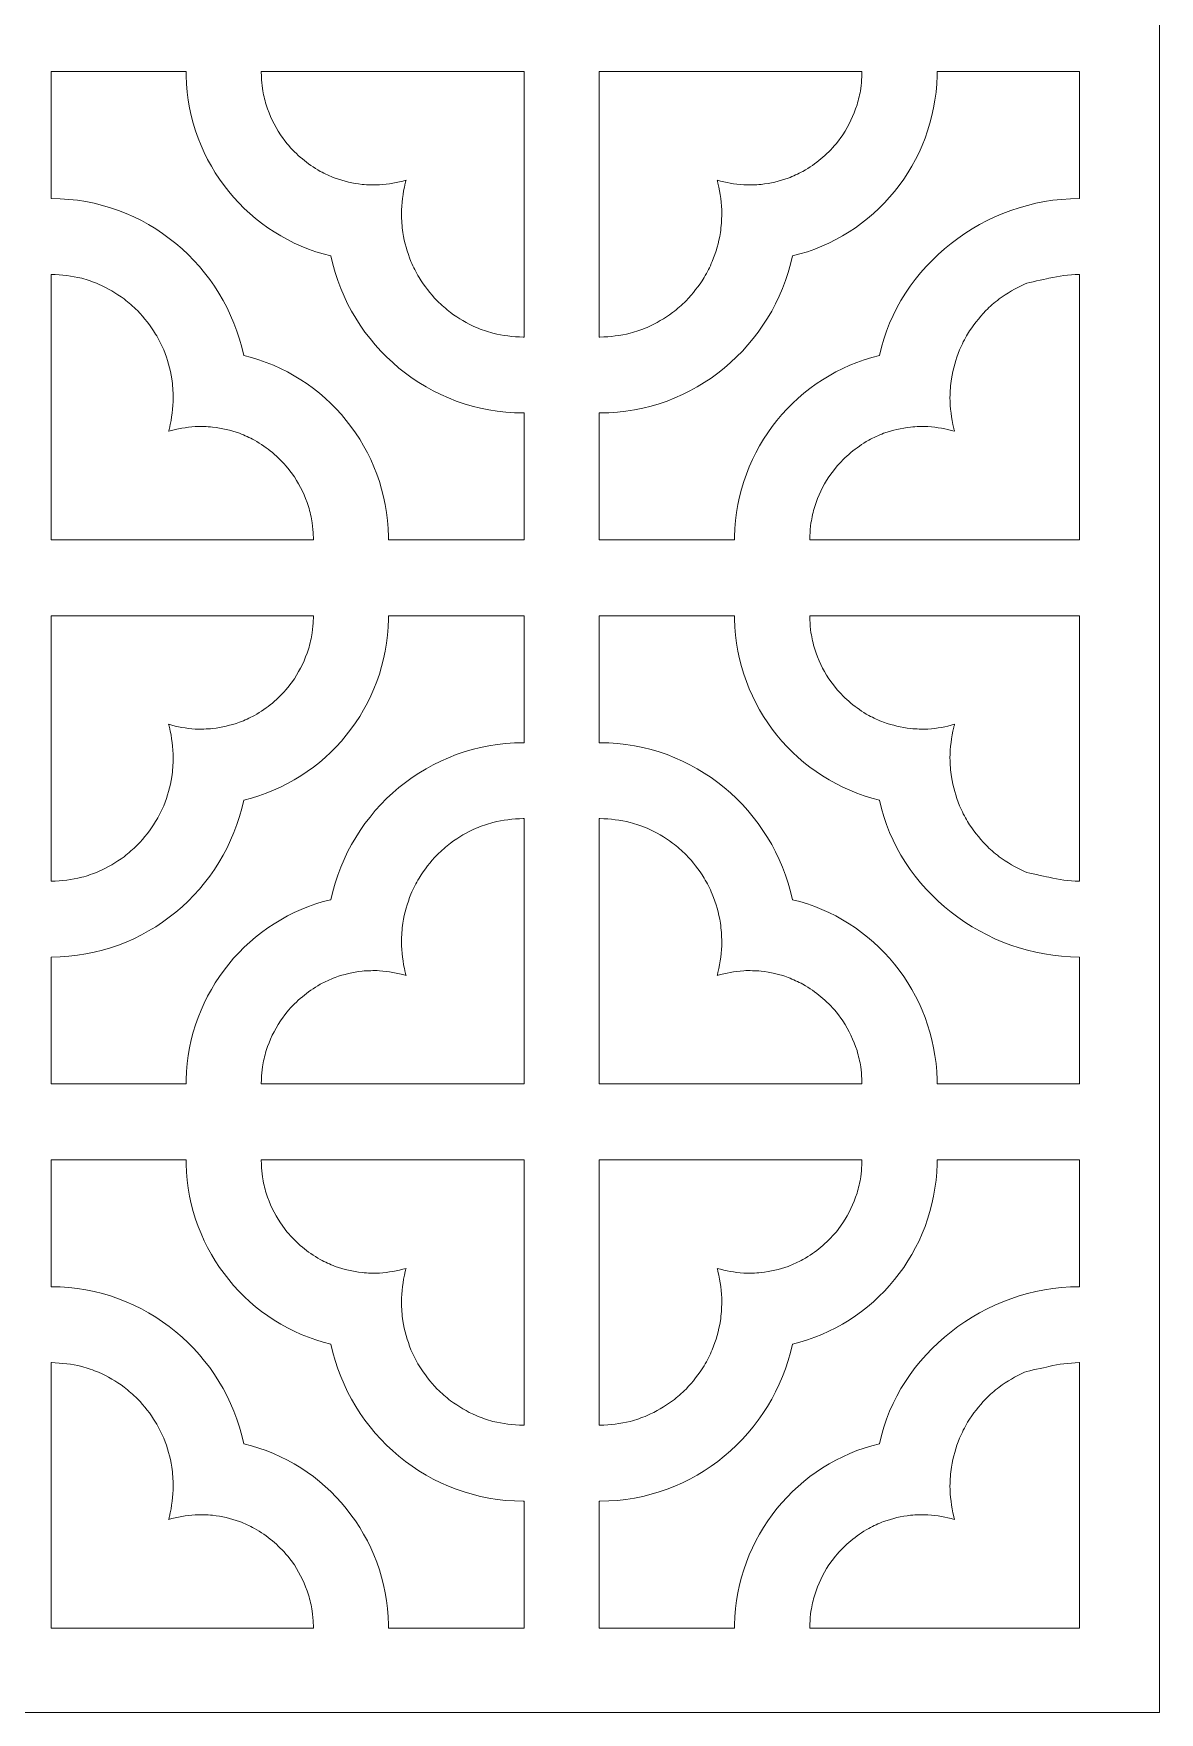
# Model space of a CAD drawing. Header units: centimetres. Extents: x 16.9 to 27.5, y -9.5 to 9.5.
# Drawn here: x 18.605 to 21.621, y -9.5 to -5.005 of the extents above; entities that cross this region are included whole.
import ezdxf

# ---------------------------------------------------------------- set-up
doc = ezdxf.new("R2010")
doc.units = ezdxf.units.CM
doc.header["$MEASUREMENT"] = 0
doc.layers.add('layer 1', color=7, linetype='Continuous')

msp = doc.modelspace()

# ---------------------------------------------------------------- linework, layer by layer
at = {"layer": 'layer 1', "color": 7, "lineweight": 9}
for points, knots in [([(16.94846, 9.5), (16.94846, 9.5), (21.62058, 9.5), (21.62058, 9.5), (21.62058, 9.5), (21.62058, 9.5), (21.62058, -9.5), (21.62058, -9.5), (21.62058, -9.5), (21.62058, -9.5), (16.94846, -9.5), (16.94846, -9.5), (16.94846, -9.5), (16.94846, -9.5), (16.94846, 9.5), (16.94846, 9.5)], [0, 0, 0, 0, 0.2, 0.2, 0.2, 0.2, 0.4, 0.4, 0.4, 0.4, 0.6, 0.6, 0.6, 0.6, 1, 1, 1, 1]), ([(19.01399, -5.1072), (19.01399, -5.1072), (18.6522, -5.1072), (18.6522, -5.1072), (18.6522, -5.1072), (18.6522, -5.1072), (18.6522, -5.44701), (18.6522, -5.44701), (18.6522, -5.44701), (18.6528, -5.44701), (18.65318, -5.44701), (18.65327, -5.44701), (18.65327, -5.44701), (18.90549, -5.44701), (19.11728, -5.6276), (19.16867, -5.86738), (19.16867, -5.86738), (19.38755, -5.91937), (19.55204, -6.11679), (19.55616, -6.35256), (19.55616, -6.35256), (19.55619, -6.35371), (19.55621, -6.35708), (19.55622, -6.36082), (19.55622, -6.36082), (19.55622, -6.36082), (19.91914, -6.36082), (19.91914, -6.36082), (19.91914, -6.36082), (19.91914, -6.36082), (19.91914, -6.02096), (19.91914, -6.02096), (19.91914, -6.02096), (19.91801, -6.02096), (19.91715, -6.02097), (19.91692, -6.02097), (19.91692, -6.02097), (19.66471, -6.02097), (19.45292, -5.84038), (19.40153, -5.6006), (19.40153, -5.6006), (19.18356, -5.54883), (19.01954, -5.35284), (19.01409, -5.11839), (19.01409, -5.11839), (19.01405, -5.11652), (19.01401, -5.11185), (19.01399, -5.1072)], [0, 0, 0, 0, 0.0769231, 0.0769231, 0.0769231, 0.0769231, 0.1538462, 0.1538462, 0.1538462, 0.1538462, 0.2307692, 0.2307692, 0.2307692, 0.2307692, 0.3076923, 0.3076923, 0.3076923, 0.3076923, 0.3846154, 0.3846154, 0.3846154, 0.3846154, 0.4615385, 0.4615385, 0.4615385, 0.4615385, 0.5384615, 0.5384615, 0.5384615, 0.5384615, 0.6153846, 0.6153846, 0.6153846, 0.6153846, 0.6923077, 0.6923077, 0.6923077, 0.6923077, 0.7692308, 0.7692308, 0.7692308, 0.7692308, 0.8461538, 0.8461538, 0.8461538, 0.8461538, 1, 1, 1, 1]), ([(19.91914, -5.1072), (19.91914, -5.1072), (19.21539, -5.1072), (19.21539, -5.1072), (19.21539, -5.1072), (19.21545, -5.11277), (19.21553, -5.11867), (19.21565, -5.12125), (19.21565, -5.12125), (19.21611, -5.13156), (19.21701, -5.14193), (19.21837, -5.15267), (19.21837, -5.15267), (19.22103, -5.16768), (19.22427, -5.18184), (19.22841, -5.19651), (19.22841, -5.19651), (19.23816, -5.22553), (19.24996, -5.25024), (19.26635, -5.27603), (19.26635, -5.27603), (19.26635, -5.27603), (19.2838, -5.2996), (19.2838, -5.2996), (19.2838, -5.2996), (19.31043, -5.33066), (19.33795, -5.35366), (19.37318, -5.37417), (19.37318, -5.37417), (19.38637, -5.38102), (19.39927, -5.38693), (19.41306, -5.39244), (19.41306, -5.39244), (19.43731, -5.40076), (19.45993, -5.40601), (19.48533, -5.40929), (19.48533, -5.40929), (19.50102, -5.4105), (19.51598, -5.41088), (19.53171, -5.41047), (19.53171, -5.41047), (19.5567, -5.40854), (19.57912, -5.40461), (19.60312, -5.39784), (19.60312, -5.39784), (19.60234, -5.40047), (19.60157, -5.40311), (19.60081, -5.40578), (19.60081, -5.40578), (19.59442, -5.43365), (19.59127, -5.45933), (19.59055, -5.48794), (19.59055, -5.48794), (19.59098, -5.50499), (19.59218, -5.52119), (19.59432, -5.53811), (19.59432, -5.53811), (19.59918, -5.56553), (19.60601, -5.58986), (19.61615, -5.61577), (19.61615, -5.61577), (19.62277, -5.63053), (19.62977, -5.64432), (19.63778, -5.65837), (19.63778, -5.65837), (19.65241, -5.68141), (19.66774, -5.7011), (19.68643, -5.72092), (19.68643, -5.72092), (19.69801, -5.73208), (19.7096, -5.74224), (19.72218, -5.75223), (19.72218, -5.75223), (19.74429, -5.76815), (19.76574, -5.78064), (19.79046, -5.79197), (19.79046, -5.79197), (19.80549, -5.79798), (19.82011, -5.80299), (19.83565, -5.80747), (19.83565, -5.80747), (19.86323, -5.81393), (19.88863, -5.81712), (19.91692, -5.81784), (19.91692, -5.81784), (19.91715, -5.81784), (19.91801, -5.81783), (19.91914, -5.81782), (19.91914, -5.81782), (19.91914, -5.81782), (19.91914, -5.1072), (19.91914, -5.1072)], [0, 0, 0, 0, 0.0416667, 0.0416667, 0.0416667, 0.0416667, 0.0833333, 0.0833333, 0.0833333, 0.0833333, 0.125, 0.125, 0.125, 0.125, 0.1666667, 0.1666667, 0.1666667, 0.1666667, 0.2083333, 0.2083333, 0.2083333, 0.2083333, 0.25, 0.25, 0.25, 0.25, 0.2916667, 0.2916667, 0.2916667, 0.2916667, 0.3333333, 0.3333333, 0.3333333, 0.3333333, 0.375, 0.375, 0.375, 0.375, 0.4166667, 0.4166667, 0.4166667, 0.4166667, 0.4583333, 0.4583333, 0.4583333, 0.4583333, 0.5, 0.5, 0.5, 0.5, 0.5416667, 0.5416667, 0.5416667, 0.5416667, 0.5833333, 0.5833333, 0.5833333, 0.5833333, 0.625, 0.625, 0.625, 0.625, 0.6666667, 0.6666667, 0.6666667, 0.6666667, 0.7083333, 0.7083333, 0.7083333, 0.7083333, 0.75, 0.75, 0.75, 0.75, 0.7916667, 0.7916667, 0.7916667, 0.7916667, 0.8333333, 0.8333333, 0.8333333, 0.8333333, 0.875, 0.875, 0.875, 0.875, 0.9166667, 0.9166667, 0.9166667, 0.9166667, 1, 1, 1, 1]), ([(20.12003, -5.1072), (20.12003, -5.1072), (20.82378, -5.1072), (20.82378, -5.1072), (20.82378, -5.1072), (20.82372, -5.11277), (20.82364, -5.11867), (20.82352, -5.12125), (20.82352, -5.12125), (20.82306, -5.13156), (20.82216, -5.14193), (20.8208, -5.15267), (20.8208, -5.15267), (20.81814, -5.16768), (20.8149, -5.18184), (20.81076, -5.19651), (20.81076, -5.19651), (20.80101, -5.22553), (20.78921, -5.25024), (20.77282, -5.27603), (20.77282, -5.27603), (20.77282, -5.27603), (20.75537, -5.2996), (20.75537, -5.2996), (20.75537, -5.2996), (20.72874, -5.33066), (20.70122, -5.35366), (20.66599, -5.37417), (20.66599, -5.37417), (20.6528, -5.38102), (20.6399, -5.38693), (20.62612, -5.39244), (20.62612, -5.39244), (20.60186, -5.40076), (20.57924, -5.40601), (20.55384, -5.40929), (20.55384, -5.40929), (20.53815, -5.4105), (20.52319, -5.41088), (20.50746, -5.41047), (20.50746, -5.41047), (20.48248, -5.40854), (20.46005, -5.40461), (20.43605, -5.39784), (20.43605, -5.39784), (20.43683, -5.40047), (20.43761, -5.40311), (20.43836, -5.40578), (20.43836, -5.40578), (20.44475, -5.43365), (20.4479, -5.45933), (20.44862, -5.48794), (20.44862, -5.48794), (20.44819, -5.50499), (20.44699, -5.52119), (20.44486, -5.53811), (20.44486, -5.53811), (20.43999, -5.56553), (20.43316, -5.58986), (20.42303, -5.61577), (20.42303, -5.61577), (20.41641, -5.63053), (20.4094, -5.64432), (20.4014, -5.65837), (20.4014, -5.65837), (20.38676, -5.68141), (20.37144, -5.7011), (20.35274, -5.72092), (20.35274, -5.72092), (20.34116, -5.73208), (20.32957, -5.74224), (20.31699, -5.75223), (20.31699, -5.75223), (20.29488, -5.76815), (20.27343, -5.78064), (20.24871, -5.79197), (20.24871, -5.79197), (20.23368, -5.79798), (20.21906, -5.80299), (20.20352, -5.80747), (20.20352, -5.80747), (20.17595, -5.81393), (20.15054, -5.81712), (20.12225, -5.81784), (20.12225, -5.81784), (20.12203, -5.81784), (20.12116, -5.81783), (20.12003, -5.81782), (20.12003, -5.81782), (20.12003, -5.81782), (20.12003, -5.1072), (20.12003, -5.1072)], [0, 0, 0, 0, 0.0416667, 0.0416667, 0.0416667, 0.0416667, 0.0833333, 0.0833333, 0.0833333, 0.0833333, 0.125, 0.125, 0.125, 0.125, 0.1666667, 0.1666667, 0.1666667, 0.1666667, 0.2083333, 0.2083333, 0.2083333, 0.2083333, 0.25, 0.25, 0.25, 0.25, 0.2916667, 0.2916667, 0.2916667, 0.2916667, 0.3333333, 0.3333333, 0.3333333, 0.3333333, 0.375, 0.375, 0.375, 0.375, 0.4166667, 0.4166667, 0.4166667, 0.4166667, 0.4583333, 0.4583333, 0.4583333, 0.4583333, 0.5, 0.5, 0.5, 0.5, 0.5416667, 0.5416667, 0.5416667, 0.5416667, 0.5833333, 0.5833333, 0.5833333, 0.5833333, 0.625, 0.625, 0.625, 0.625, 0.6666667, 0.6666667, 0.6666667, 0.6666667, 0.7083333, 0.7083333, 0.7083333, 0.7083333, 0.75, 0.75, 0.75, 0.75, 0.7916667, 0.7916667, 0.7916667, 0.7916667, 0.8333333, 0.8333333, 0.8333333, 0.8333333, 0.875, 0.875, 0.875, 0.875, 0.9166667, 0.9166667, 0.9166667, 0.9166667, 1, 1, 1, 1]), ([(21.02518, -5.1072), (21.02518, -5.1072), (21.40675, -5.1072), (21.40675, -5.1072), (21.40675, -5.1072), (21.40675, -5.1072), (21.40675, -5.44701), (21.40675, -5.44701), (21.40675, -5.44701), (21.40615, -5.44701), (21.40577, -5.44701), (21.40568, -5.44701), (21.40568, -5.44701), (21.15346, -5.44701), (20.92189, -5.6276), (20.87051, -5.86738), (20.87051, -5.86738), (20.65162, -5.91937), (20.48713, -6.11679), (20.48301, -6.35256), (20.48301, -6.35256), (20.48299, -6.35371), (20.48297, -6.35708), (20.48295, -6.36082), (20.48295, -6.36082), (20.48295, -6.36082), (20.12003, -6.36082), (20.12003, -6.36082), (20.12003, -6.36082), (20.12003, -6.36082), (20.12003, -6.02096), (20.12003, -6.02096), (20.12003, -6.02096), (20.12116, -6.02096), (20.12203, -6.02097), (20.12225, -6.02097), (20.12225, -6.02097), (20.37446, -6.02097), (20.58625, -5.84038), (20.63764, -5.6006), (20.63764, -5.6006), (20.85561, -5.54883), (21.01964, -5.35284), (21.02508, -5.11839), (21.02508, -5.11839), (21.02512, -5.11652), (21.02516, -5.11185), (21.02518, -5.1072)], [0, 0, 0, 0, 0.0769231, 0.0769231, 0.0769231, 0.0769231, 0.1538462, 0.1538462, 0.1538462, 0.1538462, 0.2307692, 0.2307692, 0.2307692, 0.2307692, 0.3076923, 0.3076923, 0.3076923, 0.3076923, 0.3846154, 0.3846154, 0.3846154, 0.3846154, 0.4615385, 0.4615385, 0.4615385, 0.4615385, 0.5384615, 0.5384615, 0.5384615, 0.5384615, 0.6153846, 0.6153846, 0.6153846, 0.6153846, 0.6923077, 0.6923077, 0.6923077, 0.6923077, 0.7692308, 0.7692308, 0.7692308, 0.7692308, 0.8461538, 0.8461538, 0.8461538, 0.8461538, 1, 1, 1, 1]), ([(19.35482, -6.36082), (19.35478, -6.35601), (19.35473, -6.35133), (19.35466, -6.34954), (19.35466, -6.34954), (19.35425, -6.3383), (19.3533, -6.32703), (19.35182, -6.31531), (19.35182, -6.31531), (19.34916, -6.3003), (19.34592, -6.28614), (19.34179, -6.27147), (19.34179, -6.27147), (19.33204, -6.24245), (19.32023, -6.21774), (19.30385, -6.19195), (19.30385, -6.19195), (19.30385, -6.19195), (19.28639, -6.16837), (19.28639, -6.16837), (19.28639, -6.16837), (19.25976, -6.13732), (19.23225, -6.11432), (19.19702, -6.09381), (19.19702, -6.09381), (19.18383, -6.08696), (19.17092, -6.08105), (19.15714, -6.07554), (19.15714, -6.07554), (19.13289, -6.06722), (19.11026, -6.06197), (19.08486, -6.05869), (19.08486, -6.05869), (19.06918, -6.05748), (19.05421, -6.0571), (19.03848, -6.05751), (19.03848, -6.05751), (19.0135, -6.05944), (18.99108, -6.06337), (18.96707, -6.07013), (18.96707, -6.07013), (18.96786, -6.06751), (18.96863, -6.06487), (18.96938, -6.0622), (18.96938, -6.0622), (18.97577, -6.03433), (18.97893, -6.00865), (18.97965, -5.98004), (18.97965, -5.98004), (18.97922, -5.96299), (18.97802, -5.94679), (18.97588, -5.92987), (18.97588, -5.92987), (18.97101, -5.90245), (18.96419, -5.87812), (18.95405, -5.85221), (18.95405, -5.85221), (18.94743, -5.83745), (18.94043, -5.82365), (18.93242, -5.80961), (18.93242, -5.80961), (18.91778, -5.78657), (18.90246, -5.76688), (18.88376, -5.74706), (18.88376, -5.74706), (18.87218, -5.7359), (18.86059, -5.72574), (18.84802, -5.71574), (18.84802, -5.71574), (18.82591, -5.69983), (18.80445, -5.68734), (18.77973, -5.67601), (18.77973, -5.67601), (18.7647, -5.67), (18.75009, -5.66499), (18.73454, -5.66051), (18.73454, -5.66051), (18.70697, -5.65405), (18.68156, -5.65086), (18.65327, -5.65014), (18.65327, -5.65014), (18.65318, -5.65014), (18.6528, -5.65014), (18.6522, -5.65015), (18.6522, -5.65015), (18.6522, -5.65015), (18.6522, -6.36082), (18.6522, -6.36082), (18.6522, -6.36082), (18.6522, -6.36082), (19.35482, -6.36082), (19.35482, -6.36082)], [0, 0, 0, 0, 0.0416667, 0.0416667, 0.0416667, 0.0416667, 0.0833333, 0.0833333, 0.0833333, 0.0833333, 0.125, 0.125, 0.125, 0.125, 0.1666667, 0.1666667, 0.1666667, 0.1666667, 0.2083333, 0.2083333, 0.2083333, 0.2083333, 0.25, 0.25, 0.25, 0.25, 0.2916667, 0.2916667, 0.2916667, 0.2916667, 0.3333333, 0.3333333, 0.3333333, 0.3333333, 0.375, 0.375, 0.375, 0.375, 0.4166667, 0.4166667, 0.4166667, 0.4166667, 0.4583333, 0.4583333, 0.4583333, 0.4583333, 0.5, 0.5, 0.5, 0.5, 0.5416667, 0.5416667, 0.5416667, 0.5416667, 0.5833333, 0.5833333, 0.5833333, 0.5833333, 0.625, 0.625, 0.625, 0.625, 0.6666667, 0.6666667, 0.6666667, 0.6666667, 0.7083333, 0.7083333, 0.7083333, 0.7083333, 0.75, 0.75, 0.75, 0.75, 0.7916667, 0.7916667, 0.7916667, 0.7916667, 0.8333333, 0.8333333, 0.8333333, 0.8333333, 0.875, 0.875, 0.875, 0.875, 0.9166667, 0.9166667, 0.9166667, 0.9166667, 1, 1, 1, 1]), ([(20.68435, -6.36082), (20.68439, -6.35601), (20.68444, -6.35133), (20.68451, -6.34954), (20.68451, -6.34954), (20.68493, -6.3383), (20.68587, -6.32703), (20.68735, -6.31531), (20.68735, -6.31531), (20.69001, -6.3003), (20.69325, -6.28614), (20.69738, -6.27147), (20.69738, -6.27147), (20.70713, -6.24245), (20.71894, -6.21774), (20.73532, -6.19195), (20.73532, -6.19195), (20.73532, -6.19195), (20.75278, -6.16837), (20.75278, -6.16837), (20.75278, -6.16837), (20.77941, -6.13732), (20.80693, -6.11432), (20.84216, -6.09381), (20.84216, -6.09381), (20.85535, -6.08696), (20.86825, -6.08105), (20.88203, -6.07554), (20.88203, -6.07554), (20.90628, -6.06722), (20.92891, -6.06197), (20.95431, -6.05869), (20.95431, -6.05869), (20.97, -6.05748), (20.98496, -6.0571), (21.00069, -6.05751), (21.00069, -6.05751), (21.02567, -6.05944), (21.0481, -6.06337), (21.0721, -6.07013), (21.0721, -6.07013), (21.07131, -6.06751), (21.07054, -6.06487), (21.06979, -6.0622), (21.06979, -6.0622), (21.0634, -6.03433), (21.06024, -6.00865), (21.05953, -5.98004), (21.05953, -5.98004), (21.05995, -5.96299), (21.06115, -5.94679), (21.06329, -5.92987), (21.06329, -5.92987), (21.06816, -5.90245), (21.07498, -5.87812), (21.08512, -5.85221), (21.08512, -5.85221), (21.09174, -5.83745), (21.09875, -5.82365), (21.10675, -5.80961), (21.10675, -5.80961), (21.12139, -5.78657), (21.13671, -5.76688), (21.15541, -5.74706), (21.15541, -5.74706), (21.16699, -5.7359), (21.17858, -5.72574), (21.19116, -5.71574), (21.19116, -5.71574), (21.21326, -5.69983), (21.23472, -5.68734), (21.25944, -5.67601), (21.25944, -5.67601), (21.27447, -5.67), (21.30886, -5.66499), (21.32441, -5.66051), (21.32441, -5.66051), (21.35198, -5.65405), (21.37739, -5.65086), (21.40568, -5.65014), (21.40568, -5.65014), (21.40577, -5.65014), (21.40615, -5.65014), (21.40675, -5.65015), (21.40675, -5.65015), (21.40675, -5.65015), (21.40675, -6.36082), (21.40675, -6.36082), (21.40675, -6.36082), (21.40675, -6.36082), (20.68435, -6.36082), (20.68435, -6.36082)], [0, 0, 0, 0, 0.0416667, 0.0416667, 0.0416667, 0.0416667, 0.0833333, 0.0833333, 0.0833333, 0.0833333, 0.125, 0.125, 0.125, 0.125, 0.1666667, 0.1666667, 0.1666667, 0.1666667, 0.2083333, 0.2083333, 0.2083333, 0.2083333, 0.25, 0.25, 0.25, 0.25, 0.2916667, 0.2916667, 0.2916667, 0.2916667, 0.3333333, 0.3333333, 0.3333333, 0.3333333, 0.375, 0.375, 0.375, 0.375, 0.4166667, 0.4166667, 0.4166667, 0.4166667, 0.4583333, 0.4583333, 0.4583333, 0.4583333, 0.5, 0.5, 0.5, 0.5, 0.5416667, 0.5416667, 0.5416667, 0.5416667, 0.5833333, 0.5833333, 0.5833333, 0.5833333, 0.625, 0.625, 0.625, 0.625, 0.6666667, 0.6666667, 0.6666667, 0.6666667, 0.7083333, 0.7083333, 0.7083333, 0.7083333, 0.75, 0.75, 0.75, 0.75, 0.7916667, 0.7916667, 0.7916667, 0.7916667, 0.8333333, 0.8333333, 0.8333333, 0.8333333, 0.875, 0.875, 0.875, 0.875, 0.9166667, 0.9166667, 0.9166667, 0.9166667, 1, 1, 1, 1]), ([(19.01399, -7.8175), (19.01399, -7.8175), (18.6522, -7.8175), (18.6522, -7.8175), (18.6522, -7.8175), (18.6522, -7.8175), (18.6522, -7.47769), (18.6522, -7.47769), (18.6522, -7.47769), (18.6528, -7.47769), (18.65318, -7.47769), (18.65327, -7.47769), (18.65327, -7.47769), (18.90549, -7.47769), (19.11728, -7.29711), (19.16867, -7.05733), (19.16867, -7.05733), (19.38755, -7.00533), (19.55204, -6.80791), (19.55616, -6.57215), (19.55616, -6.57215), (19.55619, -6.571), (19.55621, -6.56762), (19.55622, -6.56388), (19.55622, -6.56388), (19.55622, -6.56388), (19.91914, -6.56388), (19.91914, -6.56388), (19.91914, -6.56388), (19.91914, -6.56388), (19.91914, -6.90375), (19.91914, -6.90375), (19.91914, -6.90375), (19.91801, -6.90374), (19.91715, -6.90374), (19.91692, -6.90374), (19.91692, -6.90374), (19.66471, -6.90374), (19.45292, -7.08432), (19.40153, -7.32411), (19.40153, -7.32411), (19.18356, -7.37588), (19.01954, -7.57186), (19.01409, -7.80631), (19.01409, -7.80631), (19.01405, -7.80819), (19.01401, -7.81285), (19.01399, -7.8175)], [0, 0, 0, 0, 0.0769231, 0.0769231, 0.0769231, 0.0769231, 0.1538462, 0.1538462, 0.1538462, 0.1538462, 0.2307692, 0.2307692, 0.2307692, 0.2307692, 0.3076923, 0.3076923, 0.3076923, 0.3076923, 0.3846154, 0.3846154, 0.3846154, 0.3846154, 0.4615385, 0.4615385, 0.4615385, 0.4615385, 0.5384615, 0.5384615, 0.5384615, 0.5384615, 0.6153846, 0.6153846, 0.6153846, 0.6153846, 0.6923077, 0.6923077, 0.6923077, 0.6923077, 0.7692308, 0.7692308, 0.7692308, 0.7692308, 0.8461538, 0.8461538, 0.8461538, 0.8461538, 1, 1, 1, 1]), ([(19.35482, -6.56388), (19.35478, -6.56869), (19.35473, -6.57337), (19.35466, -6.57517), (19.35466, -6.57517), (19.35425, -6.5864), (19.3533, -6.59768), (19.35182, -6.6094), (19.35182, -6.6094), (19.34916, -6.6244), (19.34592, -6.63857), (19.34179, -6.65324), (19.34179, -6.65324), (19.33204, -6.68226), (19.32023, -6.70697), (19.30385, -6.73276), (19.30385, -6.73276), (19.30385, -6.73276), (19.28639, -6.75633), (19.28639, -6.75633), (19.28639, -6.75633), (19.25976, -6.78738), (19.23225, -6.81038), (19.19702, -6.8309), (19.19702, -6.8309), (19.18383, -6.83774), (19.17092, -6.84365), (19.15714, -6.84916), (19.15714, -6.84916), (19.13289, -6.85749), (19.11026, -6.86274), (19.08486, -6.86602), (19.08486, -6.86602), (19.06918, -6.86723), (19.05421, -6.8676), (19.03848, -6.8672), (19.03848, -6.8672), (19.0135, -6.86527), (18.99108, -6.86134), (18.96707, -6.85457), (18.96707, -6.85457), (18.96786, -6.85719), (18.96863, -6.85984), (18.96938, -6.86251), (18.96938, -6.86251), (18.97577, -6.89038), (18.97893, -6.91606), (18.97965, -6.94466), (18.97965, -6.94466), (18.97922, -6.96171), (18.97802, -6.97792), (18.97588, -6.99484), (18.97588, -6.99484), (18.97101, -7.02226), (18.96419, -7.04659), (18.95405, -7.0725), (18.95405, -7.0725), (18.94743, -7.08726), (18.94043, -7.10105), (18.93242, -7.1151), (18.93242, -7.1151), (18.91778, -7.13814), (18.90246, -7.15783), (18.88376, -7.17765), (18.88376, -7.17765), (18.87218, -7.18881), (18.86059, -7.19896), (18.84802, -7.20896), (18.84802, -7.20896), (18.82591, -7.22487), (18.80445, -7.23737), (18.77973, -7.2487), (18.77973, -7.2487), (18.7647, -7.2547), (18.75009, -7.25971), (18.73454, -7.26419), (18.73454, -7.26419), (18.70697, -7.27065), (18.68156, -7.27384), (18.65327, -7.27457), (18.65327, -7.27457), (18.65318, -7.27457), (18.6528, -7.27456), (18.6522, -7.27456), (18.6522, -7.27456), (18.6522, -7.27456), (18.6522, -6.56388), (18.6522, -6.56388), (18.6522, -6.56388), (18.6522, -6.56388), (19.35482, -6.56388), (19.35482, -6.56388)], [0, 0, 0, 0, 0.0416667, 0.0416667, 0.0416667, 0.0416667, 0.0833333, 0.0833333, 0.0833333, 0.0833333, 0.125, 0.125, 0.125, 0.125, 0.1666667, 0.1666667, 0.1666667, 0.1666667, 0.2083333, 0.2083333, 0.2083333, 0.2083333, 0.25, 0.25, 0.25, 0.25, 0.2916667, 0.2916667, 0.2916667, 0.2916667, 0.3333333, 0.3333333, 0.3333333, 0.3333333, 0.375, 0.375, 0.375, 0.375, 0.4166667, 0.4166667, 0.4166667, 0.4166667, 0.4583333, 0.4583333, 0.4583333, 0.4583333, 0.5, 0.5, 0.5, 0.5, 0.5416667, 0.5416667, 0.5416667, 0.5416667, 0.5833333, 0.5833333, 0.5833333, 0.5833333, 0.625, 0.625, 0.625, 0.625, 0.6666667, 0.6666667, 0.6666667, 0.6666667, 0.7083333, 0.7083333, 0.7083333, 0.7083333, 0.75, 0.75, 0.75, 0.75, 0.7916667, 0.7916667, 0.7916667, 0.7916667, 0.8333333, 0.8333333, 0.8333333, 0.8333333, 0.875, 0.875, 0.875, 0.875, 0.9166667, 0.9166667, 0.9166667, 0.9166667, 1, 1, 1, 1]), ([(21.02518, -7.8175), (21.02518, -7.8175), (21.40675, -7.8175), (21.40675, -7.8175), (21.40675, -7.8175), (21.40675, -7.8175), (21.40675, -7.47769), (21.40675, -7.47769), (21.40675, -7.47769), (21.40615, -7.47769), (21.40577, -7.47769), (21.40568, -7.47769), (21.40568, -7.47769), (21.15346, -7.47769), (20.92189, -7.29711), (20.87051, -7.05733), (20.87051, -7.05733), (20.65162, -7.00533), (20.48713, -6.80791), (20.48301, -6.57215), (20.48301, -6.57215), (20.48299, -6.571), (20.48297, -6.56762), (20.48295, -6.56388), (20.48295, -6.56388), (20.48295, -6.56388), (20.12003, -6.56388), (20.12003, -6.56388), (20.12003, -6.56388), (20.12003, -6.56388), (20.12003, -6.90375), (20.12003, -6.90375), (20.12003, -6.90375), (20.12116, -6.90374), (20.12203, -6.90374), (20.12225, -6.90374), (20.12225, -6.90374), (20.37446, -6.90374), (20.58625, -7.08432), (20.63764, -7.32411), (20.63764, -7.32411), (20.85561, -7.37588), (21.01964, -7.57186), (21.02508, -7.80631), (21.02508, -7.80631), (21.02512, -7.80819), (21.02516, -7.81285), (21.02518, -7.8175)], [0, 0, 0, 0, 0.0769231, 0.0769231, 0.0769231, 0.0769231, 0.1538462, 0.1538462, 0.1538462, 0.1538462, 0.2307692, 0.2307692, 0.2307692, 0.2307692, 0.3076923, 0.3076923, 0.3076923, 0.3076923, 0.3846154, 0.3846154, 0.3846154, 0.3846154, 0.4615385, 0.4615385, 0.4615385, 0.4615385, 0.5384615, 0.5384615, 0.5384615, 0.5384615, 0.6153846, 0.6153846, 0.6153846, 0.6153846, 0.6923077, 0.6923077, 0.6923077, 0.6923077, 0.7692308, 0.7692308, 0.7692308, 0.7692308, 0.8461538, 0.8461538, 0.8461538, 0.8461538, 1, 1, 1, 1]), ([(20.68435, -6.56388), (20.68439, -6.56869), (20.68444, -6.57337), (20.68451, -6.57517), (20.68451, -6.57517), (20.68493, -6.5864), (20.68587, -6.59768), (20.68735, -6.6094), (20.68735, -6.6094), (20.69001, -6.6244), (20.69325, -6.63857), (20.69738, -6.65324), (20.69738, -6.65324), (20.70713, -6.68226), (20.71894, -6.70697), (20.73532, -6.73276), (20.73532, -6.73276), (20.73532, -6.73276), (20.75278, -6.75633), (20.75278, -6.75633), (20.75278, -6.75633), (20.77941, -6.78738), (20.80693, -6.81038), (20.84216, -6.8309), (20.84216, -6.8309), (20.85535, -6.83774), (20.86825, -6.84365), (20.88203, -6.84916), (20.88203, -6.84916), (20.90628, -6.85749), (20.92891, -6.86274), (20.95431, -6.86602), (20.95431, -6.86602), (20.97, -6.86723), (20.98496, -6.8676), (21.00069, -6.8672), (21.00069, -6.8672), (21.02567, -6.86527), (21.0481, -6.86134), (21.0721, -6.85457), (21.0721, -6.85457), (21.07131, -6.85719), (21.07054, -6.85984), (21.06979, -6.86251), (21.06979, -6.86251), (21.0634, -6.89038), (21.06024, -6.91606), (21.05953, -6.94466), (21.05953, -6.94466), (21.05995, -6.96171), (21.06115, -6.97792), (21.06329, -6.99484), (21.06329, -6.99484), (21.06816, -7.02226), (21.07498, -7.04659), (21.08512, -7.0725), (21.08512, -7.0725), (21.09174, -7.08726), (21.09875, -7.10105), (21.10675, -7.1151), (21.10675, -7.1151), (21.12139, -7.13814), (21.13671, -7.15783), (21.15541, -7.17765), (21.15541, -7.17765), (21.16699, -7.18881), (21.17858, -7.19896), (21.19116, -7.20896), (21.19116, -7.20896), (21.21326, -7.22487), (21.23472, -7.23737), (21.25944, -7.2487), (21.25944, -7.2487), (21.27447, -7.2547), (21.30886, -7.25971), (21.32441, -7.26419), (21.32441, -7.26419), (21.35198, -7.27065), (21.37739, -7.27384), (21.40568, -7.27457), (21.40568, -7.27457), (21.40577, -7.27457), (21.40615, -7.27456), (21.40675, -7.27456), (21.40675, -7.27456), (21.40675, -7.27456), (21.40675, -6.56388), (21.40675, -6.56388), (21.40675, -6.56388), (21.40675, -6.56388), (20.68435, -6.56388), (20.68435, -6.56388)], [0, 0, 0, 0, 0.0416667, 0.0416667, 0.0416667, 0.0416667, 0.0833333, 0.0833333, 0.0833333, 0.0833333, 0.125, 0.125, 0.125, 0.125, 0.1666667, 0.1666667, 0.1666667, 0.1666667, 0.2083333, 0.2083333, 0.2083333, 0.2083333, 0.25, 0.25, 0.25, 0.25, 0.2916667, 0.2916667, 0.2916667, 0.2916667, 0.3333333, 0.3333333, 0.3333333, 0.3333333, 0.375, 0.375, 0.375, 0.375, 0.4166667, 0.4166667, 0.4166667, 0.4166667, 0.4583333, 0.4583333, 0.4583333, 0.4583333, 0.5, 0.5, 0.5, 0.5, 0.5416667, 0.5416667, 0.5416667, 0.5416667, 0.5833333, 0.5833333, 0.5833333, 0.5833333, 0.625, 0.625, 0.625, 0.625, 0.6666667, 0.6666667, 0.6666667, 0.6666667, 0.7083333, 0.7083333, 0.7083333, 0.7083333, 0.75, 0.75, 0.75, 0.75, 0.7916667, 0.7916667, 0.7916667, 0.7916667, 0.8333333, 0.8333333, 0.8333333, 0.8333333, 0.875, 0.875, 0.875, 0.875, 0.9166667, 0.9166667, 0.9166667, 0.9166667, 1, 1, 1, 1]), ([(19.91914, -7.8175), (19.91914, -7.8175), (19.21539, -7.8175), (19.21539, -7.8175), (19.21539, -7.8175), (19.21545, -7.81193), (19.21553, -7.80603), (19.21565, -7.80346), (19.21565, -7.80346), (19.21611, -7.79315), (19.21701, -7.78278), (19.21837, -7.77203), (19.21837, -7.77203), (19.22103, -7.75703), (19.22427, -7.74286), (19.22841, -7.7282), (19.22841, -7.7282), (19.23816, -7.69917), (19.24996, -7.67446), (19.26635, -7.64867), (19.26635, -7.64867), (19.26635, -7.64867), (19.2838, -7.6251), (19.2838, -7.6251), (19.2838, -7.6251), (19.31043, -7.59405), (19.33795, -7.57105), (19.37318, -7.55053), (19.37318, -7.55053), (19.38637, -7.54369), (19.39927, -7.53778), (19.41306, -7.53227), (19.41306, -7.53227), (19.43731, -7.52395), (19.45993, -7.51869), (19.48533, -7.51541), (19.48533, -7.51541), (19.50102, -7.5142), (19.51598, -7.51383), (19.53171, -7.51423), (19.53171, -7.51423), (19.5567, -7.51616), (19.57912, -7.52009), (19.60312, -7.52686), (19.60312, -7.52686), (19.60234, -7.52424), (19.60157, -7.5216), (19.60081, -7.51893), (19.60081, -7.51893), (19.59442, -7.49105), (19.59127, -7.46537), (19.59055, -7.43677), (19.59055, -7.43677), (19.59098, -7.41972), (19.59218, -7.40352), (19.59432, -7.38659), (19.59432, -7.38659), (19.59918, -7.35917), (19.60601, -7.33485), (19.61615, -7.30894), (19.61615, -7.30894), (19.62277, -7.29417), (19.62977, -7.28038), (19.63778, -7.26633), (19.63778, -7.26633), (19.65241, -7.24329), (19.66774, -7.2236), (19.68643, -7.20379), (19.68643, -7.20379), (19.69801, -7.19262), (19.7096, -7.18247), (19.72218, -7.17247), (19.72218, -7.17247), (19.74429, -7.15656), (19.76574, -7.14406), (19.79046, -7.13274), (19.79046, -7.13274), (19.80549, -7.12673), (19.82011, -7.12172), (19.83565, -7.11724), (19.83565, -7.11724), (19.86323, -7.11078), (19.88863, -7.10759), (19.91692, -7.10686), (19.91692, -7.10686), (19.91715, -7.10687), (19.91801, -7.10688), (19.91914, -7.10688), (19.91914, -7.10688), (19.91914, -7.10688), (19.91914, -7.8175), (19.91914, -7.8175)], [0, 0, 0, 0, 0.0416667, 0.0416667, 0.0416667, 0.0416667, 0.0833333, 0.0833333, 0.0833333, 0.0833333, 0.125, 0.125, 0.125, 0.125, 0.1666667, 0.1666667, 0.1666667, 0.1666667, 0.2083333, 0.2083333, 0.2083333, 0.2083333, 0.25, 0.25, 0.25, 0.25, 0.2916667, 0.2916667, 0.2916667, 0.2916667, 0.3333333, 0.3333333, 0.3333333, 0.3333333, 0.375, 0.375, 0.375, 0.375, 0.4166667, 0.4166667, 0.4166667, 0.4166667, 0.4583333, 0.4583333, 0.4583333, 0.4583333, 0.5, 0.5, 0.5, 0.5, 0.5416667, 0.5416667, 0.5416667, 0.5416667, 0.5833333, 0.5833333, 0.5833333, 0.5833333, 0.625, 0.625, 0.625, 0.625, 0.6666667, 0.6666667, 0.6666667, 0.6666667, 0.7083333, 0.7083333, 0.7083333, 0.7083333, 0.75, 0.75, 0.75, 0.75, 0.7916667, 0.7916667, 0.7916667, 0.7916667, 0.8333333, 0.8333333, 0.8333333, 0.8333333, 0.875, 0.875, 0.875, 0.875, 0.9166667, 0.9166667, 0.9166667, 0.9166667, 1, 1, 1, 1]), ([(20.12003, -7.8175), (20.12003, -7.8175), (20.82378, -7.8175), (20.82378, -7.8175), (20.82378, -7.8175), (20.82372, -7.81193), (20.82364, -7.80603), (20.82352, -7.80346), (20.82352, -7.80346), (20.82306, -7.79315), (20.82216, -7.78278), (20.8208, -7.77203), (20.8208, -7.77203), (20.81814, -7.75703), (20.8149, -7.74286), (20.81076, -7.7282), (20.81076, -7.7282), (20.80101, -7.69917), (20.78921, -7.67446), (20.77282, -7.64867), (20.77282, -7.64867), (20.77282, -7.64867), (20.75537, -7.6251), (20.75537, -7.6251), (20.75537, -7.6251), (20.72874, -7.59405), (20.70122, -7.57105), (20.66599, -7.55053), (20.66599, -7.55053), (20.6528, -7.54369), (20.6399, -7.53778), (20.62612, -7.53227), (20.62612, -7.53227), (20.60186, -7.52395), (20.57924, -7.51869), (20.55384, -7.51541), (20.55384, -7.51541), (20.53815, -7.5142), (20.52319, -7.51383), (20.50746, -7.51423), (20.50746, -7.51423), (20.48248, -7.51616), (20.46005, -7.52009), (20.43605, -7.52686), (20.43605, -7.52686), (20.43683, -7.52424), (20.43761, -7.5216), (20.43836, -7.51893), (20.43836, -7.51893), (20.44475, -7.49105), (20.4479, -7.46537), (20.44862, -7.43677), (20.44862, -7.43677), (20.44819, -7.41972), (20.44699, -7.40352), (20.44486, -7.38659), (20.44486, -7.38659), (20.43999, -7.35917), (20.43316, -7.33485), (20.42303, -7.30894), (20.42303, -7.30894), (20.41641, -7.29417), (20.4094, -7.28038), (20.4014, -7.26633), (20.4014, -7.26633), (20.38676, -7.24329), (20.37144, -7.2236), (20.35274, -7.20379), (20.35274, -7.20379), (20.34116, -7.19262), (20.32957, -7.18247), (20.31699, -7.17247), (20.31699, -7.17247), (20.29488, -7.15656), (20.27343, -7.14406), (20.24871, -7.13274), (20.24871, -7.13274), (20.23368, -7.12673), (20.21906, -7.12172), (20.20352, -7.11724), (20.20352, -7.11724), (20.17595, -7.11078), (20.15054, -7.10759), (20.12225, -7.10686), (20.12225, -7.10686), (20.12203, -7.10687), (20.12116, -7.10688), (20.12003, -7.10688), (20.12003, -7.10688), (20.12003, -7.10688), (20.12003, -7.8175), (20.12003, -7.8175)], [0, 0, 0, 0, 0.0416667, 0.0416667, 0.0416667, 0.0416667, 0.0833333, 0.0833333, 0.0833333, 0.0833333, 0.125, 0.125, 0.125, 0.125, 0.1666667, 0.1666667, 0.1666667, 0.1666667, 0.2083333, 0.2083333, 0.2083333, 0.2083333, 0.25, 0.25, 0.25, 0.25, 0.2916667, 0.2916667, 0.2916667, 0.2916667, 0.3333333, 0.3333333, 0.3333333, 0.3333333, 0.375, 0.375, 0.375, 0.375, 0.4166667, 0.4166667, 0.4166667, 0.4166667, 0.4583333, 0.4583333, 0.4583333, 0.4583333, 0.5, 0.5, 0.5, 0.5, 0.5416667, 0.5416667, 0.5416667, 0.5416667, 0.5833333, 0.5833333, 0.5833333, 0.5833333, 0.625, 0.625, 0.625, 0.625, 0.6666667, 0.6666667, 0.6666667, 0.6666667, 0.7083333, 0.7083333, 0.7083333, 0.7083333, 0.75, 0.75, 0.75, 0.75, 0.7916667, 0.7916667, 0.7916667, 0.7916667, 0.8333333, 0.8333333, 0.8333333, 0.8333333, 0.875, 0.875, 0.875, 0.875, 0.9166667, 0.9166667, 0.9166667, 0.9166667, 1, 1, 1, 1]), ([(19.01399, -8.02056), (19.01399, -8.02056), (18.6522, -8.02056), (18.6522, -8.02056), (18.6522, -8.02056), (18.6522, -8.02056), (18.6522, -8.36038), (18.6522, -8.36038), (18.6522, -8.36038), (18.6528, -8.36037), (18.65318, -8.36037), (18.65327, -8.36037), (18.65327, -8.36037), (18.90549, -8.36037), (19.11728, -8.54096), (19.16867, -8.78074), (19.16867, -8.78074), (19.38755, -8.83273), (19.55204, -9.03015), (19.55616, -9.26592), (19.55616, -9.26592), (19.55619, -9.26707), (19.55621, -9.27045), (19.55622, -9.27418), (19.55622, -9.27418), (19.55622, -9.27418), (19.91914, -9.27418), (19.91914, -9.27418), (19.91914, -9.27418), (19.91914, -9.27418), (19.91914, -8.93432), (19.91914, -8.93432), (19.91914, -8.93432), (19.91801, -8.93433), (19.91715, -8.93433), (19.91692, -8.93433), (19.91692, -8.93433), (19.66471, -8.93433), (19.45292, -8.75375), (19.40153, -8.51396), (19.40153, -8.51396), (19.18356, -8.46219), (19.01954, -8.26621), (19.01409, -8.03176), (19.01409, -8.03176), (19.01405, -8.02988), (19.01401, -8.02522), (19.01399, -8.02056)], [0, 0, 0, 0, 0.0769231, 0.0769231, 0.0769231, 0.0769231, 0.1538462, 0.1538462, 0.1538462, 0.1538462, 0.2307692, 0.2307692, 0.2307692, 0.2307692, 0.3076923, 0.3076923, 0.3076923, 0.3076923, 0.3846154, 0.3846154, 0.3846154, 0.3846154, 0.4615385, 0.4615385, 0.4615385, 0.4615385, 0.5384615, 0.5384615, 0.5384615, 0.5384615, 0.6153846, 0.6153846, 0.6153846, 0.6153846, 0.6923077, 0.6923077, 0.6923077, 0.6923077, 0.7692308, 0.7692308, 0.7692308, 0.7692308, 0.8461538, 0.8461538, 0.8461538, 0.8461538, 1, 1, 1, 1]), ([(19.91914, -8.02056), (19.91914, -8.02056), (19.21539, -8.02056), (19.21539, -8.02056), (19.21539, -8.02056), (19.21545, -8.02613), (19.21553, -8.03204), (19.21565, -8.03461), (19.21565, -8.03461), (19.21611, -8.04492), (19.21701, -8.05529), (19.21837, -8.06603), (19.21837, -8.06603), (19.22103, -8.08104), (19.22427, -8.0952), (19.22841, -8.10987), (19.22841, -8.10987), (19.23816, -8.1389), (19.24996, -8.1636), (19.26635, -8.18939), (19.26635, -8.18939), (19.26635, -8.18939), (19.2838, -8.21297), (19.2838, -8.21297), (19.2838, -8.21297), (19.31043, -8.24402), (19.33795, -8.26702), (19.37318, -8.28753), (19.37318, -8.28753), (19.38637, -8.29438), (19.39927, -8.30029), (19.41306, -8.3058), (19.41306, -8.3058), (19.43731, -8.31412), (19.45993, -8.31937), (19.48533, -8.32265), (19.48533, -8.32265), (19.50102, -8.32387), (19.51598, -8.32424), (19.53171, -8.32383), (19.53171, -8.32383), (19.5567, -8.3219), (19.57912, -8.31798), (19.60312, -8.31121), (19.60312, -8.31121), (19.60234, -8.31383), (19.60157, -8.31647), (19.60081, -8.31914), (19.60081, -8.31914), (19.59442, -8.34701), (19.59127, -8.37269), (19.59055, -8.4013), (19.59055, -8.4013), (19.59098, -8.41835), (19.59218, -8.43455), (19.59432, -8.45147), (19.59432, -8.45147), (19.59918, -8.47889), (19.60601, -8.50322), (19.61615, -8.52913), (19.61615, -8.52913), (19.62277, -8.54389), (19.62977, -8.55769), (19.63778, -8.57173), (19.63778, -8.57173), (19.65241, -8.59478), (19.66774, -8.61447), (19.68643, -8.63428), (19.68643, -8.63428), (19.69801, -8.64544), (19.7096, -8.6556), (19.72218, -8.6656), (19.72218, -8.6656), (19.74429, -8.68151), (19.76574, -8.69401), (19.79046, -8.70533), (19.79046, -8.70533), (19.80549, -8.71134), (19.82011, -8.71635), (19.83565, -8.72083), (19.83565, -8.72083), (19.86323, -8.72729), (19.88863, -8.73048), (19.91692, -8.7312), (19.91692, -8.7312), (19.91715, -8.7312), (19.91801, -8.73119), (19.91914, -8.73118), (19.91914, -8.73118), (19.91914, -8.73118), (19.91914, -8.02056), (19.91914, -8.02056)], [0, 0, 0, 0, 0.0416667, 0.0416667, 0.0416667, 0.0416667, 0.0833333, 0.0833333, 0.0833333, 0.0833333, 0.125, 0.125, 0.125, 0.125, 0.1666667, 0.1666667, 0.1666667, 0.1666667, 0.2083333, 0.2083333, 0.2083333, 0.2083333, 0.25, 0.25, 0.25, 0.25, 0.2916667, 0.2916667, 0.2916667, 0.2916667, 0.3333333, 0.3333333, 0.3333333, 0.3333333, 0.375, 0.375, 0.375, 0.375, 0.4166667, 0.4166667, 0.4166667, 0.4166667, 0.4583333, 0.4583333, 0.4583333, 0.4583333, 0.5, 0.5, 0.5, 0.5, 0.5416667, 0.5416667, 0.5416667, 0.5416667, 0.5833333, 0.5833333, 0.5833333, 0.5833333, 0.625, 0.625, 0.625, 0.625, 0.6666667, 0.6666667, 0.6666667, 0.6666667, 0.7083333, 0.7083333, 0.7083333, 0.7083333, 0.75, 0.75, 0.75, 0.75, 0.7916667, 0.7916667, 0.7916667, 0.7916667, 0.8333333, 0.8333333, 0.8333333, 0.8333333, 0.875, 0.875, 0.875, 0.875, 0.9166667, 0.9166667, 0.9166667, 0.9166667, 1, 1, 1, 1]), ([(20.12003, -8.02056), (20.12003, -8.02056), (20.82378, -8.02056), (20.82378, -8.02056), (20.82378, -8.02056), (20.82372, -8.02613), (20.82364, -8.03204), (20.82352, -8.03461), (20.82352, -8.03461), (20.82306, -8.04492), (20.82216, -8.05529), (20.8208, -8.06603), (20.8208, -8.06603), (20.81814, -8.08104), (20.8149, -8.0952), (20.81076, -8.10987), (20.81076, -8.10987), (20.80101, -8.1389), (20.78921, -8.1636), (20.77282, -8.18939), (20.77282, -8.18939), (20.77282, -8.18939), (20.75537, -8.21297), (20.75537, -8.21297), (20.75537, -8.21297), (20.72874, -8.24402), (20.70122, -8.26702), (20.66599, -8.28753), (20.66599, -8.28753), (20.6528, -8.29438), (20.6399, -8.30029), (20.62612, -8.3058), (20.62612, -8.3058), (20.60186, -8.31412), (20.57924, -8.31937), (20.55384, -8.32265), (20.55384, -8.32265), (20.53815, -8.32387), (20.52319, -8.32424), (20.50746, -8.32383), (20.50746, -8.32383), (20.48248, -8.3219), (20.46005, -8.31798), (20.43605, -8.31121), (20.43605, -8.31121), (20.43683, -8.31383), (20.43761, -8.31647), (20.43836, -8.31914), (20.43836, -8.31914), (20.44475, -8.34701), (20.4479, -8.37269), (20.44862, -8.4013), (20.44862, -8.4013), (20.44819, -8.41835), (20.44699, -8.43455), (20.44486, -8.45147), (20.44486, -8.45147), (20.43999, -8.47889), (20.43316, -8.50322), (20.42303, -8.52913), (20.42303, -8.52913), (20.41641, -8.54389), (20.4094, -8.55769), (20.4014, -8.57173), (20.4014, -8.57173), (20.38676, -8.59478), (20.37144, -8.61447), (20.35274, -8.63428), (20.35274, -8.63428), (20.34116, -8.64544), (20.32957, -8.6556), (20.31699, -8.6656), (20.31699, -8.6656), (20.29488, -8.68151), (20.27343, -8.69401), (20.24871, -8.70533), (20.24871, -8.70533), (20.23368, -8.71134), (20.21906, -8.71635), (20.20352, -8.72083), (20.20352, -8.72083), (20.17595, -8.72729), (20.15054, -8.73048), (20.12225, -8.7312), (20.12225, -8.7312), (20.12203, -8.7312), (20.12116, -8.73119), (20.12003, -8.73118), (20.12003, -8.73118), (20.12003, -8.73118), (20.12003, -8.02056), (20.12003, -8.02056)], [0, 0, 0, 0, 0.0416667, 0.0416667, 0.0416667, 0.0416667, 0.0833333, 0.0833333, 0.0833333, 0.0833333, 0.125, 0.125, 0.125, 0.125, 0.1666667, 0.1666667, 0.1666667, 0.1666667, 0.2083333, 0.2083333, 0.2083333, 0.2083333, 0.25, 0.25, 0.25, 0.25, 0.2916667, 0.2916667, 0.2916667, 0.2916667, 0.3333333, 0.3333333, 0.3333333, 0.3333333, 0.375, 0.375, 0.375, 0.375, 0.4166667, 0.4166667, 0.4166667, 0.4166667, 0.4583333, 0.4583333, 0.4583333, 0.4583333, 0.5, 0.5, 0.5, 0.5, 0.5416667, 0.5416667, 0.5416667, 0.5416667, 0.5833333, 0.5833333, 0.5833333, 0.5833333, 0.625, 0.625, 0.625, 0.625, 0.6666667, 0.6666667, 0.6666667, 0.6666667, 0.7083333, 0.7083333, 0.7083333, 0.7083333, 0.75, 0.75, 0.75, 0.75, 0.7916667, 0.7916667, 0.7916667, 0.7916667, 0.8333333, 0.8333333, 0.8333333, 0.8333333, 0.875, 0.875, 0.875, 0.875, 0.9166667, 0.9166667, 0.9166667, 0.9166667, 1, 1, 1, 1]), ([(21.02518, -8.02056), (21.02518, -8.02056), (21.40675, -8.02056), (21.40675, -8.02056), (21.40675, -8.02056), (21.40675, -8.02056), (21.40675, -8.36038), (21.40675, -8.36038), (21.40675, -8.36038), (21.40615, -8.36037), (21.40577, -8.36037), (21.40568, -8.36037), (21.40568, -8.36037), (21.15346, -8.36037), (20.92189, -8.54096), (20.87051, -8.78074), (20.87051, -8.78074), (20.65162, -8.83273), (20.48713, -9.03015), (20.48301, -9.26592), (20.48301, -9.26592), (20.48299, -9.26707), (20.48297, -9.27045), (20.48295, -9.27418), (20.48295, -9.27418), (20.48295, -9.27418), (20.12003, -9.27418), (20.12003, -9.27418), (20.12003, -9.27418), (20.12003, -9.27418), (20.12003, -8.93432), (20.12003, -8.93432), (20.12003, -8.93432), (20.12116, -8.93433), (20.12203, -8.93433), (20.12225, -8.93433), (20.12225, -8.93433), (20.37446, -8.93433), (20.58625, -8.75375), (20.63764, -8.51396), (20.63764, -8.51396), (20.85561, -8.46219), (21.01964, -8.26621), (21.02508, -8.03176), (21.02508, -8.03176), (21.02512, -8.02988), (21.02516, -8.02522), (21.02518, -8.02056)], [0, 0, 0, 0, 0.0769231, 0.0769231, 0.0769231, 0.0769231, 0.1538462, 0.1538462, 0.1538462, 0.1538462, 0.2307692, 0.2307692, 0.2307692, 0.2307692, 0.3076923, 0.3076923, 0.3076923, 0.3076923, 0.3846154, 0.3846154, 0.3846154, 0.3846154, 0.4615385, 0.4615385, 0.4615385, 0.4615385, 0.5384615, 0.5384615, 0.5384615, 0.5384615, 0.6153846, 0.6153846, 0.6153846, 0.6153846, 0.6923077, 0.6923077, 0.6923077, 0.6923077, 0.7692308, 0.7692308, 0.7692308, 0.7692308, 0.8461538, 0.8461538, 0.8461538, 0.8461538, 1, 1, 1, 1]), ([(19.35482, -9.27418), (19.35478, -9.26938), (19.35473, -9.2647), (19.35466, -9.2629), (19.35466, -9.2629), (19.35425, -9.25167), (19.3533, -9.24039), (19.35182, -9.22867), (19.35182, -9.22867), (19.34916, -9.21366), (19.34592, -9.1995), (19.34179, -9.18483), (19.34179, -9.18483), (19.33204, -9.15581), (19.32023, -9.1311), (19.30385, -9.10531), (19.30385, -9.10531), (19.30385, -9.10531), (19.28639, -9.08174), (19.28639, -9.08174), (19.28639, -9.08174), (19.25976, -9.05068), (19.23225, -9.02768), (19.19702, -9.00717), (19.19702, -9.00717), (19.18383, -9.00032), (19.17092, -8.99441), (19.15714, -8.9889), (19.15714, -8.9889), (19.13289, -8.98058), (19.11026, -8.97533), (19.08486, -8.97205), (19.08486, -8.97205), (19.06918, -8.97084), (19.05421, -8.97046), (19.03848, -8.97087), (19.03848, -8.97087), (19.0135, -8.9728), (18.99108, -8.97673), (18.96707, -8.9835), (18.96707, -8.9835), (18.96786, -8.98088), (18.96863, -8.97823), (18.96938, -8.97556), (18.96938, -8.97556), (18.97577, -8.94769), (18.97893, -8.92201), (18.97965, -8.8934), (18.97965, -8.8934), (18.97922, -8.87635), (18.97802, -8.86015), (18.97588, -8.84323), (18.97588, -8.84323), (18.97101, -8.81581), (18.96419, -8.79148), (18.95405, -8.76557), (18.95405, -8.76557), (18.94743, -8.75081), (18.94043, -8.73702), (18.93242, -8.72297), (18.93242, -8.72297), (18.91778, -8.69993), (18.90246, -8.68024), (18.88376, -8.66042), (18.88376, -8.66042), (18.87218, -8.64926), (18.86059, -8.63911), (18.84802, -8.62911), (18.84802, -8.62911), (18.82591, -8.6132), (18.80445, -8.6007), (18.77973, -8.58937), (18.77973, -8.58937), (18.7647, -8.58336), (18.75009, -8.57835), (18.73454, -8.57387), (18.73454, -8.57387), (18.70697, -8.56741), (18.68156, -8.56423), (18.65327, -8.5635), (18.65327, -8.5635), (18.65318, -8.5635), (18.6528, -8.56351), (18.6522, -8.56351), (18.6522, -8.56351), (18.6522, -8.56351), (18.6522, -9.27418), (18.6522, -9.27418), (18.6522, -9.27418), (18.6522, -9.27418), (19.35482, -9.27418), (19.35482, -9.27418)], [0, 0, 0, 0, 0.0416667, 0.0416667, 0.0416667, 0.0416667, 0.0833333, 0.0833333, 0.0833333, 0.0833333, 0.125, 0.125, 0.125, 0.125, 0.1666667, 0.1666667, 0.1666667, 0.1666667, 0.2083333, 0.2083333, 0.2083333, 0.2083333, 0.25, 0.25, 0.25, 0.25, 0.2916667, 0.2916667, 0.2916667, 0.2916667, 0.3333333, 0.3333333, 0.3333333, 0.3333333, 0.375, 0.375, 0.375, 0.375, 0.4166667, 0.4166667, 0.4166667, 0.4166667, 0.4583333, 0.4583333, 0.4583333, 0.4583333, 0.5, 0.5, 0.5, 0.5, 0.5416667, 0.5416667, 0.5416667, 0.5416667, 0.5833333, 0.5833333, 0.5833333, 0.5833333, 0.625, 0.625, 0.625, 0.625, 0.6666667, 0.6666667, 0.6666667, 0.6666667, 0.7083333, 0.7083333, 0.7083333, 0.7083333, 0.75, 0.75, 0.75, 0.75, 0.7916667, 0.7916667, 0.7916667, 0.7916667, 0.8333333, 0.8333333, 0.8333333, 0.8333333, 0.875, 0.875, 0.875, 0.875, 0.9166667, 0.9166667, 0.9166667, 0.9166667, 1, 1, 1, 1]), ([(20.68435, -9.27418), (20.68439, -9.26938), (20.68444, -9.2647), (20.68451, -9.2629), (20.68451, -9.2629), (20.68493, -9.25167), (20.68587, -9.24039), (20.68735, -9.22867), (20.68735, -9.22867), (20.69001, -9.21366), (20.69325, -9.1995), (20.69738, -9.18483), (20.69738, -9.18483), (20.70713, -9.15581), (20.71894, -9.1311), (20.73532, -9.10531), (20.73532, -9.10531), (20.73532, -9.10531), (20.75278, -9.08174), (20.75278, -9.08174), (20.75278, -9.08174), (20.77941, -9.05068), (20.80693, -9.02768), (20.84216, -9.00717), (20.84216, -9.00717), (20.85535, -9.00032), (20.86825, -8.99441), (20.88203, -8.9889), (20.88203, -8.9889), (20.90628, -8.98058), (20.92891, -8.97533), (20.95431, -8.97205), (20.95431, -8.97205), (20.97, -8.97084), (20.98496, -8.97046), (21.00069, -8.97087), (21.00069, -8.97087), (21.02567, -8.9728), (21.0481, -8.97673), (21.0721, -8.9835), (21.0721, -8.9835), (21.07131, -8.98088), (21.07054, -8.97823), (21.06979, -8.97556), (21.06979, -8.97556), (21.0634, -8.94769), (21.06024, -8.92201), (21.05953, -8.8934), (21.05953, -8.8934), (21.05995, -8.87635), (21.06115, -8.86015), (21.06329, -8.84323), (21.06329, -8.84323), (21.06816, -8.81581), (21.07498, -8.79148), (21.08512, -8.76557), (21.08512, -8.76557), (21.09174, -8.75081), (21.09875, -8.73702), (21.10675, -8.72297), (21.10675, -8.72297), (21.12139, -8.69993), (21.13671, -8.68024), (21.15541, -8.66042), (21.15541, -8.66042), (21.16699, -8.64926), (21.17858, -8.63911), (21.19116, -8.62911), (21.19116, -8.62911), (21.21326, -8.6132), (21.23472, -8.6007), (21.25944, -8.58937), (21.25944, -8.58937), (21.27447, -8.58336), (21.30886, -8.57835), (21.32441, -8.57387), (21.32441, -8.57387), (21.35198, -8.56741), (21.37739, -8.56423), (21.40568, -8.5635), (21.40568, -8.5635), (21.40577, -8.5635), (21.40615, -8.56351), (21.40675, -8.56351), (21.40675, -8.56351), (21.40675, -8.56351), (21.40675, -9.27418), (21.40675, -9.27418), (21.40675, -9.27418), (21.40675, -9.27418), (20.68435, -9.27418), (20.68435, -9.27418)], [0, 0, 0, 0, 0.0416667, 0.0416667, 0.0416667, 0.0416667, 0.0833333, 0.0833333, 0.0833333, 0.0833333, 0.125, 0.125, 0.125, 0.125, 0.1666667, 0.1666667, 0.1666667, 0.1666667, 0.2083333, 0.2083333, 0.2083333, 0.2083333, 0.25, 0.25, 0.25, 0.25, 0.2916667, 0.2916667, 0.2916667, 0.2916667, 0.3333333, 0.3333333, 0.3333333, 0.3333333, 0.375, 0.375, 0.375, 0.375, 0.4166667, 0.4166667, 0.4166667, 0.4166667, 0.4583333, 0.4583333, 0.4583333, 0.4583333, 0.5, 0.5, 0.5, 0.5, 0.5416667, 0.5416667, 0.5416667, 0.5416667, 0.5833333, 0.5833333, 0.5833333, 0.5833333, 0.625, 0.625, 0.625, 0.625, 0.6666667, 0.6666667, 0.6666667, 0.6666667, 0.7083333, 0.7083333, 0.7083333, 0.7083333, 0.75, 0.75, 0.75, 0.75, 0.7916667, 0.7916667, 0.7916667, 0.7916667, 0.8333333, 0.8333333, 0.8333333, 0.8333333, 0.875, 0.875, 0.875, 0.875, 0.9166667, 0.9166667, 0.9166667, 0.9166667, 1, 1, 1, 1])]:
    msp.add_open_spline(points, degree=3, knots=knots, dxfattribs=at)

doc.saveas('drawing.dxf')
